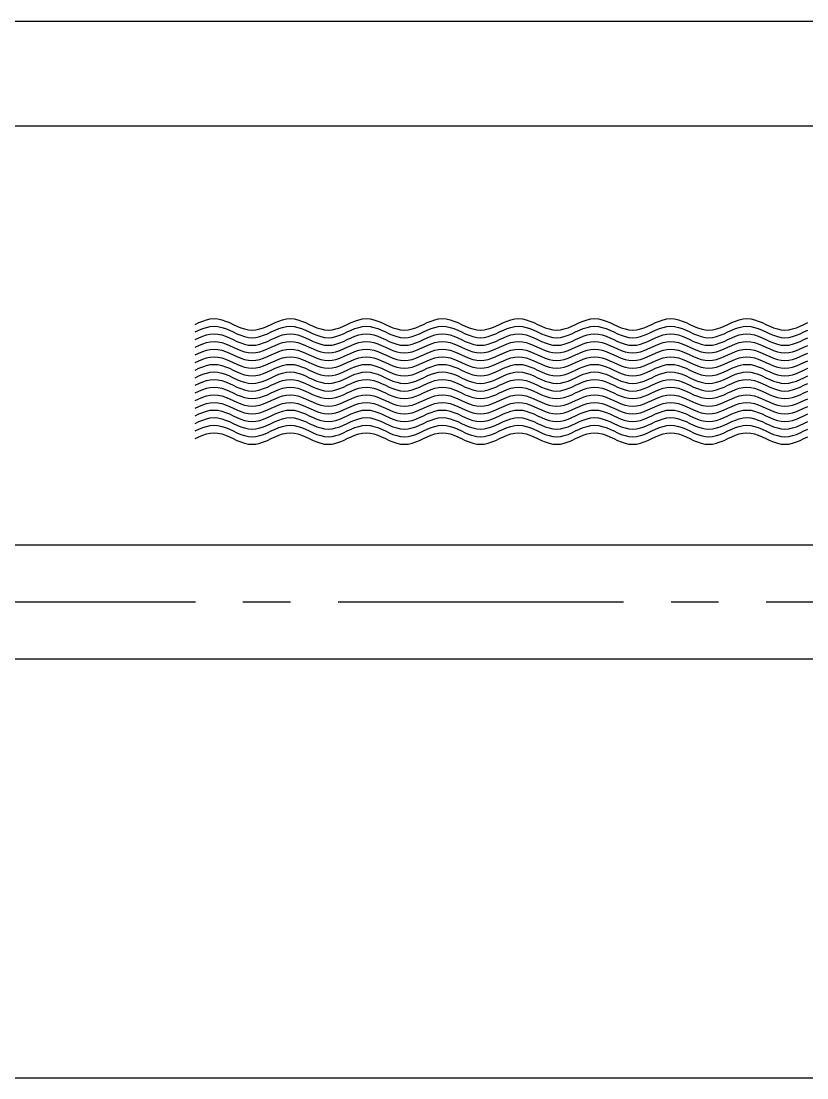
# Model space of a CAD drawing. Header units: millimetres. Extents: x -37 to 615, y -48 to 413.
# Drawn here: x 224.7 to 266, y 234.4 to 289.9 of the extents above; entities that cross this region are included whole.
import ezdxf

# ---------------------------------------------------------------- set-up
doc = ezdxf.new("R2010")
doc.units = ezdxf.units.MM
doc.linetypes.add('CENTER2', pattern=[1.125, 0.75, -0.125, 0.125, -0.125])

msp = doc.modelspace()

# ---------------------------------------------------------------- linework, layer by layer
at = {"color": 0}
for p, q in [((83.815, 289.926), (483.815, 289.926)), ((83.815, 262.426), (483.815, 262.426)), ((83.815, 256.426), (483.815, 256.426)), ((83.815, 234.426), (483.815, 234.426))]:
    msp.add_line(p, q, dxfattribs=at)
msp.add_line((83.815, 284.426), (483.815, 284.426))
at = {"color": 1, "linetype": 'CENTER2', "ltscale": 20}
msp.add_line((83.815, 259.426), (483.815, 259.426), dxfattribs=at)
at = {"color": 7}
for points in [[(233.8, 274), (234, 274.093), (234.2, 274.176), (234.4, 274.243), (234.6, 274.285), (234.8, 274.3), (235, 274.285), (235.2, 274.243), (235.4, 274.176), (235.6, 274.093), (235.8, 274), (236, 273.907), (236.2, 273.824), (236.4, 273.757), (236.6, 273.715), (236.8, 273.7), (237, 273.715), (237.2, 273.757), (237.4, 273.824), (237.6, 273.907), (237.8, 274), (238, 274.093), (238.2, 274.176), (238.4, 274.243), (238.6, 274.285), (238.8, 274.3), (239, 274.285), (239.2, 274.243), (239.4, 274.176), (239.6, 274.093), (239.8, 274), (240, 273.907), (240.2, 273.824), (240.4, 273.757), (240.6, 273.715), (240.8, 273.7), (241, 273.715), (241.2, 273.757), (241.4, 273.824), (241.6, 273.907), (241.8, 274), (242, 274.093), (242.2, 274.176), (242.4, 274.243), (242.6, 274.285), (242.8, 274.3), (243, 274.285), (243.2, 274.243), (243.4, 274.176), (243.6, 274.093), (243.8, 274), (244, 273.907), (244.2, 273.824), (244.4, 273.757), (244.6, 273.715), (244.8, 273.7), (245, 273.715), (245.2, 273.757), (245.4, 273.824), (245.6, 273.907), (245.8, 274), (246, 274.093), (246.2, 274.176), (246.4, 274.243), (246.6, 274.285), (246.8, 274.3), (247, 274.285), (247.2, 274.243), (247.4, 274.176), (247.6, 274.093), (247.8, 274), (248, 273.907), (248.2, 273.824), (248.4, 273.757), (248.6, 273.715), (248.8, 273.7), (249, 273.715), (249.2, 273.757), (249.4, 273.824), (249.6, 273.907), (249.8, 274), (250, 274.093), (250.2, 274.176), (250.4, 274.243), (250.6, 274.285), (250.8, 274.3), (251, 274.285), (251.2, 274.243), (251.4, 274.176), (251.6, 274.093), (251.8, 274), (252, 273.907), (252.2, 273.824), (252.4, 273.757), (252.6, 273.715), (252.8, 273.7), (253, 273.715), (253.2, 273.757), (253.4, 273.824), (253.6, 273.907), (253.8, 274), (254, 274.093), (254.2, 274.176), (254.4, 274.243), (254.6, 274.285), (254.8, 274.3), (255, 274.285), (255.2, 274.243), (255.4, 274.176), (255.6, 274.093), (255.8, 274), (256, 273.907), (256.2, 273.824), (256.4, 273.757), (256.6, 273.715), (256.8, 273.7), (257, 273.715), (257.2, 273.757), (257.4, 273.824), (257.6, 273.907), (257.8, 274), (258, 274.093), (258.2, 274.176), (258.4, 274.243), (258.6, 274.285), (258.8, 274.3), (259, 274.285), (259.2, 274.243), (259.4, 274.176), (259.6, 274.093), (259.8, 274), (260, 273.907), (260.2, 273.824), (260.4, 273.757), (260.6, 273.715), (260.8, 273.7), (261, 273.715), (261.2, 273.757), (261.4, 273.824), (261.6, 273.907), (261.8, 274), (262, 274.093), (262.2, 274.176), (262.4, 274.243), (262.6, 274.285), (262.8, 274.3), (263, 274.285), (263.2, 274.243), (263.4, 274.176), (263.6, 274.093), (263.8, 274), (264, 273.907), (264.2, 273.824), (264.4, 273.757), (264.6, 273.715), (264.8, 273.7), (265, 273.715), (265.2, 273.757), (265.4, 273.824), (265.6, 273.907), (265.8, 274), (266, 274.093)], [(233.8, 273.6), (234, 273.693), (234.2, 273.776), (234.4, 273.843), (234.6, 273.885), (234.8, 273.9), (235, 273.885), (235.2, 273.843), (235.4, 273.776), (235.6, 273.693), (235.8, 273.6), (236, 273.507), (236.2, 273.424), (236.4, 273.357), (236.6, 273.315), (236.8, 273.3), (237, 273.315), (237.2, 273.357), (237.4, 273.424), (237.6, 273.507), (237.8, 273.6), (238, 273.693), (238.2, 273.776), (238.4, 273.843), (238.6, 273.885), (238.8, 273.9), (239, 273.885), (239.2, 273.843), (239.4, 273.776), (239.6, 273.693), (239.8, 273.6), (240, 273.507), (240.2, 273.424), (240.4, 273.357), (240.6, 273.315), (240.8, 273.3), (241, 273.315), (241.2, 273.357), (241.4, 273.424), (241.6, 273.507), (241.8, 273.6), (242, 273.693), (242.2, 273.776), (242.4, 273.843), (242.6, 273.885), (242.8, 273.9), (243, 273.885), (243.2, 273.843), (243.4, 273.776), (243.6, 273.693), (243.8, 273.6), (244, 273.507), (244.2, 273.424), (244.4, 273.357), (244.6, 273.315), (244.8, 273.3), (245, 273.315), (245.2, 273.357), (245.4, 273.424), (245.6, 273.507), (245.8, 273.6), (246, 273.693), (246.2, 273.776), (246.4, 273.843), (246.6, 273.885), (246.8, 273.9), (247, 273.885), (247.2, 273.843), (247.4, 273.776), (247.6, 273.693), (247.8, 273.6), (248, 273.507), (248.2, 273.424), (248.4, 273.357), (248.6, 273.315), (248.8, 273.3), (249, 273.315), (249.2, 273.357), (249.4, 273.424), (249.6, 273.507), (249.8, 273.6), (250, 273.693), (250.2, 273.776), (250.4, 273.843), (250.6, 273.885), (250.8, 273.9), (251, 273.885), (251.2, 273.843), (251.4, 273.776), (251.6, 273.693), (251.8, 273.6), (252, 273.507), (252.2, 273.424), (252.4, 273.357), (252.6, 273.315), (252.8, 273.3), (253, 273.315), (253.2, 273.357), (253.4, 273.424), (253.6, 273.507), (253.8, 273.6), (254, 273.693), (254.2, 273.776), (254.4, 273.843), (254.6, 273.885), (254.8, 273.9), (255, 273.885), (255.2, 273.843), (255.4, 273.776), (255.6, 273.693), (255.8, 273.6), (256, 273.507), (256.2, 273.424), (256.4, 273.357), (256.6, 273.315), (256.8, 273.3), (257, 273.315), (257.2, 273.357), (257.4, 273.424), (257.6, 273.507), (257.8, 273.6), (258, 273.693), (258.2, 273.776), (258.4, 273.843), (258.6, 273.885), (258.8, 273.9), (259, 273.885), (259.2, 273.843), (259.4, 273.776), (259.6, 273.693), (259.8, 273.6), (260, 273.507), (260.2, 273.424), (260.4, 273.357), (260.6, 273.315), (260.8, 273.3), (261, 273.315), (261.2, 273.357), (261.4, 273.424), (261.6, 273.507), (261.8, 273.6), (262, 273.693), (262.2, 273.776), (262.4, 273.843), (262.6, 273.885), (262.8, 273.9), (263, 273.885), (263.2, 273.843), (263.4, 273.776), (263.6, 273.693), (263.8, 273.6), (264, 273.507), (264.2, 273.424), (264.4, 273.357), (264.6, 273.315), (264.8, 273.3), (265, 273.315), (265.2, 273.357), (265.4, 273.424), (265.6, 273.507), (265.8, 273.6), (266, 273.693)], [(233.8, 273.2), (234, 273.293), (234.2, 273.376), (234.4, 273.443), (234.6, 273.485), (234.8, 273.5), (235, 273.485), (235.2, 273.443), (235.4, 273.376), (235.6, 273.293), (235.8, 273.2), (236, 273.107), (236.2, 273.024), (236.4, 272.957), (236.6, 272.915), (236.8, 272.9), (237, 272.915), (237.2, 272.957), (237.4, 273.024), (237.6, 273.107), (237.8, 273.2), (238, 273.293), (238.2, 273.376), (238.4, 273.443), (238.6, 273.485), (238.8, 273.5), (239, 273.485), (239.2, 273.443), (239.4, 273.376), (239.6, 273.293), (239.8, 273.2), (240, 273.107), (240.2, 273.024), (240.4, 272.957), (240.6, 272.915), (240.8, 272.9), (241, 272.915), (241.2, 272.957), (241.4, 273.024), (241.6, 273.107), (241.8, 273.2), (242, 273.293), (242.2, 273.376), (242.4, 273.443), (242.6, 273.485), (242.8, 273.5), (243, 273.485), (243.2, 273.443), (243.4, 273.376), (243.6, 273.293), (243.8, 273.2), (244, 273.107), (244.2, 273.024), (244.4, 272.957), (244.6, 272.915), (244.8, 272.9), (245, 272.915), (245.2, 272.957), (245.4, 273.024), (245.6, 273.107), (245.8, 273.2), (246, 273.293), (246.2, 273.376), (246.4, 273.443), (246.6, 273.485), (246.8, 273.5), (247, 273.485), (247.2, 273.443), (247.4, 273.376), (247.6, 273.293), (247.8, 273.2), (248, 273.107), (248.2, 273.024), (248.4, 272.957), (248.6, 272.915), (248.8, 272.9), (249, 272.915), (249.2, 272.957), (249.4, 273.024), (249.6, 273.107), (249.8, 273.2), (250, 273.293), (250.2, 273.376), (250.4, 273.443), (250.6, 273.485), (250.8, 273.5), (251, 273.485), (251.2, 273.443), (251.4, 273.376), (251.6, 273.293), (251.8, 273.2), (252, 273.107), (252.2, 273.024), (252.4, 272.957), (252.6, 272.915), (252.8, 272.9), (253, 272.915), (253.2, 272.957), (253.4, 273.024), (253.6, 273.107), (253.8, 273.2), (254, 273.293), (254.2, 273.376), (254.4, 273.443), (254.6, 273.485), (254.8, 273.5), (255, 273.485), (255.2, 273.443), (255.4, 273.376), (255.6, 273.293), (255.8, 273.2), (256, 273.107), (256.2, 273.024), (256.4, 272.957), (256.6, 272.915), (256.8, 272.9), (257, 272.915), (257.2, 272.957), (257.4, 273.024), (257.6, 273.107), (257.8, 273.2), (258, 273.293), (258.2, 273.376), (258.4, 273.443), (258.6, 273.485), (258.8, 273.5), (259, 273.485), (259.2, 273.443), (259.4, 273.376), (259.6, 273.293), (259.8, 273.2), (260, 273.107), (260.2, 273.024), (260.4, 272.957), (260.6, 272.915), (260.8, 272.9), (261, 272.915), (261.2, 272.957), (261.4, 273.024), (261.6, 273.107), (261.8, 273.2), (262, 273.293), (262.2, 273.376), (262.4, 273.443), (262.6, 273.485), (262.8, 273.5), (263, 273.485), (263.2, 273.443), (263.4, 273.376), (263.6, 273.293), (263.8, 273.2), (264, 273.107), (264.2, 273.024), (264.4, 272.957), (264.6, 272.915), (264.8, 272.9), (265, 272.915), (265.2, 272.957), (265.4, 273.024), (265.6, 273.107), (265.8, 273.2), (266, 273.293)], [(233.8, 272.8), (234, 272.893), (234.2, 272.976), (234.4, 273.043), (234.6, 273.085), (234.8, 273.1), (235, 273.085), (235.2, 273.043), (235.4, 272.976), (235.6, 272.893), (235.8, 272.8), (236, 272.707), (236.2, 272.624), (236.4, 272.557), (236.6, 272.515), (236.8, 272.5), (237, 272.515), (237.2, 272.557), (237.4, 272.624), (237.6, 272.707), (237.8, 272.8), (238, 272.893), (238.2, 272.976), (238.4, 273.043), (238.6, 273.085), (238.8, 273.1), (239, 273.085), (239.2, 273.043), (239.4, 272.976), (239.6, 272.893), (239.8, 272.8), (240, 272.707), (240.2, 272.624), (240.4, 272.557), (240.6, 272.515), (240.8, 272.5), (241, 272.515), (241.2, 272.557), (241.4, 272.624), (241.6, 272.707), (241.8, 272.8), (242, 272.893), (242.2, 272.976), (242.4, 273.043), (242.6, 273.085), (242.8, 273.1), (243, 273.085), (243.2, 273.043), (243.4, 272.976), (243.6, 272.893), (243.8, 272.8), (244, 272.707), (244.2, 272.624), (244.4, 272.557), (244.6, 272.515), (244.8, 272.5), (245, 272.515), (245.2, 272.557), (245.4, 272.624), (245.6, 272.707), (245.8, 272.8), (246, 272.893), (246.2, 272.976), (246.4, 273.043), (246.6, 273.085), (246.8, 273.1), (247, 273.085), (247.2, 273.043), (247.4, 272.976), (247.6, 272.893), (247.8, 272.8), (248, 272.707), (248.2, 272.624), (248.4, 272.557), (248.6, 272.515), (248.8, 272.5), (249, 272.515), (249.2, 272.557), (249.4, 272.624), (249.6, 272.707), (249.8, 272.8), (250, 272.893), (250.2, 272.976), (250.4, 273.043), (250.6, 273.085), (250.8, 273.1), (251, 273.085), (251.2, 273.043), (251.4, 272.976), (251.6, 272.893), (251.8, 272.8), (252, 272.707), (252.2, 272.624), (252.4, 272.557), (252.6, 272.515), (252.8, 272.5), (253, 272.515), (253.2, 272.557), (253.4, 272.624), (253.6, 272.707), (253.8, 272.8), (254, 272.893), (254.2, 272.976), (254.4, 273.043), (254.6, 273.085), (254.8, 273.1), (255, 273.085), (255.2, 273.043), (255.4, 272.976), (255.6, 272.893), (255.8, 272.8), (256, 272.707), (256.2, 272.624), (256.4, 272.557), (256.6, 272.515), (256.8, 272.5), (257, 272.515), (257.2, 272.557), (257.4, 272.624), (257.6, 272.707), (257.8, 272.8), (258, 272.893), (258.2, 272.976), (258.4, 273.043), (258.6, 273.085), (258.8, 273.1), (259, 273.085), (259.2, 273.043), (259.4, 272.976), (259.6, 272.893), (259.8, 272.8), (260, 272.707), (260.2, 272.624), (260.4, 272.557), (260.6, 272.515), (260.8, 272.5), (261, 272.515), (261.2, 272.557), (261.4, 272.624), (261.6, 272.707), (261.8, 272.8), (262, 272.893), (262.2, 272.976), (262.4, 273.043), (262.6, 273.085), (262.8, 273.1), (263, 273.085), (263.2, 273.043), (263.4, 272.976), (263.6, 272.893), (263.8, 272.8), (264, 272.707), (264.2, 272.624), (264.4, 272.557), (264.6, 272.515), (264.8, 272.5), (265, 272.515), (265.2, 272.557), (265.4, 272.624), (265.6, 272.707), (265.8, 272.8), (266, 272.893)], [(233.8, 272.4), (234, 272.493), (234.2, 272.576), (234.4, 272.643), (234.6, 272.685), (234.8, 272.7), (235, 272.685), (235.2, 272.643), (235.4, 272.576), (235.6, 272.493), (235.8, 272.4), (236, 272.307), (236.2, 272.224), (236.4, 272.157), (236.6, 272.115), (236.8, 272.1), (237, 272.115), (237.2, 272.157), (237.4, 272.224), (237.6, 272.307), (237.8, 272.4), (238, 272.493), (238.2, 272.576), (238.4, 272.643), (238.6, 272.685), (238.8, 272.7), (239, 272.685), (239.2, 272.643), (239.4, 272.576), (239.6, 272.493), (239.8, 272.4), (240, 272.307), (240.2, 272.224), (240.4, 272.157), (240.6, 272.115), (240.8, 272.1), (241, 272.115), (241.2, 272.157), (241.4, 272.224), (241.6, 272.307), (241.8, 272.4), (242, 272.493), (242.2, 272.576), (242.4, 272.643), (242.6, 272.685), (242.8, 272.7), (243, 272.685), (243.2, 272.643), (243.4, 272.576), (243.6, 272.493), (243.8, 272.4), (244, 272.307), (244.2, 272.224), (244.4, 272.157), (244.6, 272.115), (244.8, 272.1), (245, 272.115), (245.2, 272.157), (245.4, 272.224), (245.6, 272.307), (245.8, 272.4), (246, 272.493), (246.2, 272.576), (246.4, 272.643), (246.6, 272.685), (246.8, 272.7), (247, 272.685), (247.2, 272.643), (247.4, 272.576), (247.6, 272.493), (247.8, 272.4), (248, 272.307), (248.2, 272.224), (248.4, 272.157), (248.6, 272.115), (248.8, 272.1), (249, 272.115), (249.2, 272.157), (249.4, 272.224), (249.6, 272.307), (249.8, 272.4), (250, 272.493), (250.2, 272.576), (250.4, 272.643), (250.6, 272.685), (250.8, 272.7), (251, 272.685), (251.2, 272.643), (251.4, 272.576), (251.6, 272.493), (251.8, 272.4), (252, 272.307), (252.2, 272.224), (252.4, 272.157), (252.6, 272.115), (252.8, 272.1), (253, 272.115), (253.2, 272.157), (253.4, 272.224), (253.6, 272.307), (253.8, 272.4), (254, 272.493), (254.2, 272.576), (254.4, 272.643), (254.6, 272.685), (254.8, 272.7), (255, 272.685), (255.2, 272.643), (255.4, 272.576), (255.6, 272.493), (255.8, 272.4), (256, 272.307), (256.2, 272.224), (256.4, 272.157), (256.6, 272.115), (256.8, 272.1), (257, 272.115), (257.2, 272.157), (257.4, 272.224), (257.6, 272.307), (257.8, 272.4), (258, 272.493), (258.2, 272.576), (258.4, 272.643), (258.6, 272.685), (258.8, 272.7), (259, 272.685), (259.2, 272.643), (259.4, 272.576), (259.6, 272.493), (259.8, 272.4), (260, 272.307), (260.2, 272.224), (260.4, 272.157), (260.6, 272.115), (260.8, 272.1), (261, 272.115), (261.2, 272.157), (261.4, 272.224), (261.6, 272.307), (261.8, 272.4), (262, 272.493), (262.2, 272.576), (262.4, 272.643), (262.6, 272.685), (262.8, 272.7), (263, 272.685), (263.2, 272.643), (263.4, 272.576), (263.6, 272.493), (263.8, 272.4), (264, 272.307), (264.2, 272.224), (264.4, 272.157), (264.6, 272.115), (264.8, 272.1), (265, 272.115), (265.2, 272.157), (265.4, 272.224), (265.6, 272.307), (265.8, 272.4), (266, 272.493)], [(233.8, 272), (234, 272.093), (234.2, 272.176), (234.4, 272.243), (234.6, 272.285), (234.8, 272.3), (235, 272.285), (235.2, 272.243), (235.4, 272.176), (235.6, 272.093), (235.8, 272), (236, 271.907), (236.2, 271.824), (236.4, 271.757), (236.6, 271.715), (236.8, 271.7), (237, 271.715), (237.2, 271.757), (237.4, 271.824), (237.6, 271.907), (237.8, 272), (238, 272.093), (238.2, 272.176), (238.4, 272.243), (238.6, 272.285), (238.8, 272.3), (239, 272.285), (239.2, 272.243), (239.4, 272.176), (239.6, 272.093), (239.8, 272), (240, 271.907), (240.2, 271.824), (240.4, 271.757), (240.6, 271.715), (240.8, 271.7), (241, 271.715), (241.2, 271.757), (241.4, 271.824), (241.6, 271.907), (241.8, 272), (242, 272.093), (242.2, 272.176), (242.4, 272.243), (242.6, 272.285), (242.8, 272.3), (243, 272.285), (243.2, 272.243), (243.4, 272.176), (243.6, 272.093), (243.8, 272), (244, 271.907), (244.2, 271.824), (244.4, 271.757), (244.6, 271.715), (244.8, 271.7), (245, 271.715), (245.2, 271.757), (245.4, 271.824), (245.6, 271.907), (245.8, 272), (246, 272.093), (246.2, 272.176), (246.4, 272.243), (246.6, 272.285), (246.8, 272.3), (247, 272.285), (247.2, 272.243), (247.4, 272.176), (247.6, 272.093), (247.8, 272), (248, 271.907), (248.2, 271.824), (248.4, 271.757), (248.6, 271.715), (248.8, 271.7), (249, 271.715), (249.2, 271.757), (249.4, 271.824), (249.6, 271.907), (249.8, 272), (250, 272.093), (250.2, 272.176), (250.4, 272.243), (250.6, 272.285), (250.8, 272.3), (251, 272.285), (251.2, 272.243), (251.4, 272.176), (251.6, 272.093), (251.8, 272), (252, 271.907), (252.2, 271.824), (252.4, 271.757), (252.6, 271.715), (252.8, 271.7), (253, 271.715), (253.2, 271.757), (253.4, 271.824), (253.6, 271.907), (253.8, 272), (254, 272.093), (254.2, 272.176), (254.4, 272.243), (254.6, 272.285), (254.8, 272.3), (255, 272.285), (255.2, 272.243), (255.4, 272.176), (255.6, 272.093), (255.8, 272), (256, 271.907), (256.2, 271.824), (256.4, 271.757), (256.6, 271.715), (256.8, 271.7), (257, 271.715), (257.2, 271.757), (257.4, 271.824), (257.6, 271.907), (257.8, 272), (258, 272.093), (258.2, 272.176), (258.4, 272.243), (258.6, 272.285), (258.8, 272.3), (259, 272.285), (259.2, 272.243), (259.4, 272.176), (259.6, 272.093), (259.8, 272), (260, 271.907), (260.2, 271.824), (260.4, 271.757), (260.6, 271.715), (260.8, 271.7), (261, 271.715), (261.2, 271.757), (261.4, 271.824), (261.6, 271.907), (261.8, 272), (262, 272.093), (262.2, 272.176), (262.4, 272.243), (262.6, 272.285), (262.8, 272.3), (263, 272.285), (263.2, 272.243), (263.4, 272.176), (263.6, 272.093), (263.8, 272), (264, 271.907), (264.2, 271.824), (264.4, 271.757), (264.6, 271.715), (264.8, 271.7), (265, 271.715), (265.2, 271.757), (265.4, 271.824), (265.6, 271.907), (265.8, 272), (266, 272.093)], [(233.8, 271.6), (234, 271.693), (234.2, 271.776), (234.4, 271.843), (234.6, 271.885), (234.8, 271.9), (235, 271.885), (235.2, 271.843), (235.4, 271.776), (235.6, 271.693), (235.8, 271.6), (236, 271.507), (236.2, 271.424), (236.4, 271.357), (236.6, 271.315), (236.8, 271.3), (237, 271.315), (237.2, 271.357), (237.4, 271.424), (237.6, 271.507), (237.8, 271.6), (238, 271.693), (238.2, 271.776), (238.4, 271.843), (238.6, 271.885), (238.8, 271.9), (239, 271.885), (239.2, 271.843), (239.4, 271.776), (239.6, 271.693), (239.8, 271.6), (240, 271.507), (240.2, 271.424), (240.4, 271.357), (240.6, 271.315), (240.8, 271.3), (241, 271.315), (241.2, 271.357), (241.4, 271.424), (241.6, 271.507), (241.8, 271.6), (242, 271.693), (242.2, 271.776), (242.4, 271.843), (242.6, 271.885), (242.8, 271.9), (243, 271.885), (243.2, 271.843), (243.4, 271.776), (243.6, 271.693), (243.8, 271.6), (244, 271.507), (244.2, 271.424), (244.4, 271.357), (244.6, 271.315), (244.8, 271.3), (245, 271.315), (245.2, 271.357), (245.4, 271.424), (245.6, 271.507), (245.8, 271.6), (246, 271.693), (246.2, 271.776), (246.4, 271.843), (246.6, 271.885), (246.8, 271.9), (247, 271.885), (247.2, 271.843), (247.4, 271.776), (247.6, 271.693), (247.8, 271.6), (248, 271.507), (248.2, 271.424), (248.4, 271.357), (248.6, 271.315), (248.8, 271.3), (249, 271.315), (249.2, 271.357), (249.4, 271.424), (249.6, 271.507), (249.8, 271.6), (250, 271.693), (250.2, 271.776), (250.4, 271.843), (250.6, 271.885), (250.8, 271.9), (251, 271.885), (251.2, 271.843), (251.4, 271.776), (251.6, 271.693), (251.8, 271.6), (252, 271.507), (252.2, 271.424), (252.4, 271.357), (252.6, 271.315), (252.8, 271.3), (253, 271.315), (253.2, 271.357), (253.4, 271.424), (253.6, 271.507), (253.8, 271.6), (254, 271.693), (254.2, 271.776), (254.4, 271.843), (254.6, 271.885), (254.8, 271.9), (255, 271.885), (255.2, 271.843), (255.4, 271.776), (255.6, 271.693), (255.8, 271.6), (256, 271.507), (256.2, 271.424), (256.4, 271.357), (256.6, 271.315), (256.8, 271.3), (257, 271.315), (257.2, 271.357), (257.4, 271.424), (257.6, 271.507), (257.8, 271.6), (258, 271.693), (258.2, 271.776), (258.4, 271.843), (258.6, 271.885), (258.8, 271.9), (259, 271.885), (259.2, 271.843), (259.4, 271.776), (259.6, 271.693), (259.8, 271.6), (260, 271.507), (260.2, 271.424), (260.4, 271.357), (260.6, 271.315), (260.8, 271.3), (261, 271.315), (261.2, 271.357), (261.4, 271.424), (261.6, 271.507), (261.8, 271.6), (262, 271.693), (262.2, 271.776), (262.4, 271.843), (262.6, 271.885), (262.8, 271.9), (263, 271.885), (263.2, 271.843), (263.4, 271.776), (263.6, 271.693), (263.8, 271.6), (264, 271.507), (264.2, 271.424), (264.4, 271.357), (264.6, 271.315), (264.8, 271.3), (265, 271.315), (265.2, 271.357), (265.4, 271.424), (265.6, 271.507), (265.8, 271.6), (266, 271.693)], [(233.8, 271.2), (234, 271.293), (234.2, 271.376), (234.4, 271.443), (234.6, 271.485), (234.8, 271.5), (235, 271.485), (235.2, 271.443), (235.4, 271.376), (235.6, 271.293), (235.8, 271.2), (236, 271.107), (236.2, 271.024), (236.4, 270.957), (236.6, 270.915), (236.8, 270.9), (237, 270.915), (237.2, 270.957), (237.4, 271.024), (237.6, 271.107), (237.8, 271.2), (238, 271.293), (238.2, 271.376), (238.4, 271.443), (238.6, 271.485), (238.8, 271.5), (239, 271.485), (239.2, 271.443), (239.4, 271.376), (239.6, 271.293), (239.8, 271.2), (240, 271.107), (240.2, 271.024), (240.4, 270.957), (240.6, 270.915), (240.8, 270.9), (241, 270.915), (241.2, 270.957), (241.4, 271.024), (241.6, 271.107), (241.8, 271.2), (242, 271.293), (242.2, 271.376), (242.4, 271.443), (242.6, 271.485), (242.8, 271.5), (243, 271.485), (243.2, 271.443), (243.4, 271.376), (243.6, 271.293), (243.8, 271.2), (244, 271.107), (244.2, 271.024), (244.4, 270.957), (244.6, 270.915), (244.8, 270.9), (245, 270.915), (245.2, 270.957), (245.4, 271.024), (245.6, 271.107), (245.8, 271.2), (246, 271.293), (246.2, 271.376), (246.4, 271.443), (246.6, 271.485), (246.8, 271.5), (247, 271.485), (247.2, 271.443), (247.4, 271.376), (247.6, 271.293), (247.8, 271.2), (248, 271.107), (248.2, 271.024), (248.4, 270.957), (248.6, 270.915), (248.8, 270.9), (249, 270.915), (249.2, 270.957), (249.4, 271.024), (249.6, 271.107), (249.8, 271.2), (250, 271.293), (250.2, 271.376), (250.4, 271.443), (250.6, 271.485), (250.8, 271.5), (251, 271.485), (251.2, 271.443), (251.4, 271.376), (251.6, 271.293), (251.8, 271.2), (252, 271.107), (252.2, 271.024), (252.4, 270.957), (252.6, 270.915), (252.8, 270.9), (253, 270.915), (253.2, 270.957), (253.4, 271.024), (253.6, 271.107), (253.8, 271.2), (254, 271.293), (254.2, 271.376), (254.4, 271.443), (254.6, 271.485), (254.8, 271.5), (255, 271.485), (255.2, 271.443), (255.4, 271.376), (255.6, 271.293), (255.8, 271.2), (256, 271.107), (256.2, 271.024), (256.4, 270.957), (256.6, 270.915), (256.8, 270.9), (257, 270.915), (257.2, 270.957), (257.4, 271.024), (257.6, 271.107), (257.8, 271.2), (258, 271.293), (258.2, 271.376), (258.4, 271.443), (258.6, 271.485), (258.8, 271.5), (259, 271.485), (259.2, 271.443), (259.4, 271.376), (259.6, 271.293), (259.8, 271.2), (260, 271.107), (260.2, 271.024), (260.4, 270.957), (260.6, 270.915), (260.8, 270.9), (261, 270.915), (261.2, 270.957), (261.4, 271.024), (261.6, 271.107), (261.8, 271.2), (262, 271.293), (262.2, 271.376), (262.4, 271.443), (262.6, 271.485), (262.8, 271.5), (263, 271.485), (263.2, 271.443), (263.4, 271.376), (263.6, 271.293), (263.8, 271.2), (264, 271.107), (264.2, 271.024), (264.4, 270.957), (264.6, 270.915), (264.8, 270.9), (265, 270.915), (265.2, 270.957), (265.4, 271.024), (265.6, 271.107), (265.8, 271.2), (266, 271.293)], [(233.8, 270.8), (234, 270.893), (234.2, 270.976), (234.4, 271.043), (234.6, 271.085), (234.8, 271.1), (235, 271.085), (235.2, 271.043), (235.4, 270.976), (235.6, 270.893), (235.8, 270.8), (236, 270.707), (236.2, 270.624), (236.4, 270.557), (236.6, 270.515), (236.8, 270.5), (237, 270.515), (237.2, 270.557), (237.4, 270.624), (237.6, 270.707), (237.8, 270.8), (238, 270.893), (238.2, 270.976), (238.4, 271.043), (238.6, 271.085), (238.8, 271.1), (239, 271.085), (239.2, 271.043), (239.4, 270.976), (239.6, 270.893), (239.8, 270.8), (240, 270.707), (240.2, 270.624), (240.4, 270.557), (240.6, 270.515), (240.8, 270.5), (241, 270.515), (241.2, 270.557), (241.4, 270.624), (241.6, 270.707), (241.8, 270.8), (242, 270.893), (242.2, 270.976), (242.4, 271.043), (242.6, 271.085), (242.8, 271.1), (243, 271.085), (243.2, 271.043), (243.4, 270.976), (243.6, 270.893), (243.8, 270.8), (244, 270.707), (244.2, 270.624), (244.4, 270.557), (244.6, 270.515), (244.8, 270.5), (245, 270.515), (245.2, 270.557), (245.4, 270.624), (245.6, 270.707), (245.8, 270.8), (246, 270.893), (246.2, 270.976), (246.4, 271.043), (246.6, 271.085), (246.8, 271.1), (247, 271.085), (247.2, 271.043), (247.4, 270.976), (247.6, 270.893), (247.8, 270.8), (248, 270.707), (248.2, 270.624), (248.4, 270.557), (248.6, 270.515), (248.8, 270.5), (249, 270.515), (249.2, 270.557), (249.4, 270.624), (249.6, 270.707), (249.8, 270.8), (250, 270.893), (250.2, 270.976), (250.4, 271.043), (250.6, 271.085), (250.8, 271.1), (251, 271.085), (251.2, 271.043), (251.4, 270.976), (251.6, 270.893), (251.8, 270.8), (252, 270.707), (252.2, 270.624), (252.4, 270.557), (252.6, 270.515), (252.8, 270.5), (253, 270.515), (253.2, 270.557), (253.4, 270.624), (253.6, 270.707), (253.8, 270.8), (254, 270.893), (254.2, 270.976), (254.4, 271.043), (254.6, 271.085), (254.8, 271.1), (255, 271.085), (255.2, 271.043), (255.4, 270.976), (255.6, 270.893), (255.8, 270.8), (256, 270.707), (256.2, 270.624), (256.4, 270.557), (256.6, 270.515), (256.8, 270.5), (257, 270.515), (257.2, 270.557), (257.4, 270.624), (257.6, 270.707), (257.8, 270.8), (258, 270.893), (258.2, 270.976), (258.4, 271.043), (258.6, 271.085), (258.8, 271.1), (259, 271.085), (259.2, 271.043), (259.4, 270.976), (259.6, 270.893), (259.8, 270.8), (260, 270.707), (260.2, 270.624), (260.4, 270.557), (260.6, 270.515), (260.8, 270.5), (261, 270.515), (261.2, 270.557), (261.4, 270.624), (261.6, 270.707), (261.8, 270.8), (262, 270.893), (262.2, 270.976), (262.4, 271.043), (262.6, 271.085), (262.8, 271.1), (263, 271.085), (263.2, 271.043), (263.4, 270.976), (263.6, 270.893), (263.8, 270.8), (264, 270.707), (264.2, 270.624), (264.4, 270.557), (264.6, 270.515), (264.8, 270.5), (265, 270.515), (265.2, 270.557), (265.4, 270.624), (265.6, 270.707), (265.8, 270.8), (266, 270.893)], [(233.8, 270.4), (234, 270.493), (234.2, 270.576), (234.4, 270.643), (234.6, 270.685), (234.8, 270.7), (235, 270.685), (235.2, 270.643), (235.4, 270.576), (235.6, 270.493), (235.8, 270.4), (236, 270.307), (236.2, 270.224), (236.4, 270.157), (236.6, 270.115), (236.8, 270.1), (237, 270.115), (237.2, 270.157), (237.4, 270.224), (237.6, 270.307), (237.8, 270.4), (238, 270.493), (238.2, 270.576), (238.4, 270.643), (238.6, 270.685), (238.8, 270.7), (239, 270.685), (239.2, 270.643), (239.4, 270.576), (239.6, 270.493), (239.8, 270.4), (240, 270.307), (240.2, 270.224), (240.4, 270.157), (240.6, 270.115), (240.8, 270.1), (241, 270.115), (241.2, 270.157), (241.4, 270.224), (241.6, 270.307), (241.8, 270.4), (242, 270.493), (242.2, 270.576), (242.4, 270.643), (242.6, 270.685), (242.8, 270.7), (243, 270.685), (243.2, 270.643), (243.4, 270.576), (243.6, 270.493), (243.8, 270.4), (244, 270.307), (244.2, 270.224), (244.4, 270.157), (244.6, 270.115), (244.8, 270.1), (245, 270.115), (245.2, 270.157), (245.4, 270.224), (245.6, 270.307), (245.8, 270.4), (246, 270.493), (246.2, 270.576), (246.4, 270.643), (246.6, 270.685), (246.8, 270.7), (247, 270.685), (247.2, 270.643), (247.4, 270.576), (247.6, 270.493), (247.8, 270.4), (248, 270.307), (248.2, 270.224), (248.4, 270.157), (248.6, 270.115), (248.8, 270.1), (249, 270.115), (249.2, 270.157), (249.4, 270.224), (249.6, 270.307), (249.8, 270.4), (250, 270.493), (250.2, 270.576), (250.4, 270.643), (250.6, 270.685), (250.8, 270.7), (251, 270.685), (251.2, 270.643), (251.4, 270.576), (251.6, 270.493), (251.8, 270.4), (252, 270.307), (252.2, 270.224), (252.4, 270.157), (252.6, 270.115), (252.8, 270.1), (253, 270.115), (253.2, 270.157), (253.4, 270.224), (253.6, 270.307), (253.8, 270.4), (254, 270.493), (254.2, 270.576), (254.4, 270.643), (254.6, 270.685), (254.8, 270.7), (255, 270.685), (255.2, 270.643), (255.4, 270.576), (255.6, 270.493), (255.8, 270.4), (256, 270.307), (256.2, 270.224), (256.4, 270.157), (256.6, 270.115), (256.8, 270.1), (257, 270.115), (257.2, 270.157), (257.4, 270.224), (257.6, 270.307), (257.8, 270.4), (258, 270.493), (258.2, 270.576), (258.4, 270.643), (258.6, 270.685), (258.8, 270.7), (259, 270.685), (259.2, 270.643), (259.4, 270.576), (259.6, 270.493), (259.8, 270.4), (260, 270.307), (260.2, 270.224), (260.4, 270.157), (260.6, 270.115), (260.8, 270.1), (261, 270.115), (261.2, 270.157), (261.4, 270.224), (261.6, 270.307), (261.8, 270.4), (262, 270.493), (262.2, 270.576), (262.4, 270.643), (262.6, 270.685), (262.8, 270.7), (263, 270.685), (263.2, 270.643), (263.4, 270.576), (263.6, 270.493), (263.8, 270.4), (264, 270.307), (264.2, 270.224), (264.4, 270.157), (264.6, 270.115), (264.8, 270.1), (265, 270.115), (265.2, 270.157), (265.4, 270.224), (265.6, 270.307), (265.8, 270.4), (266, 270.493)], [(233.8, 270), (234, 270.093), (234.2, 270.176), (234.4, 270.243), (234.6, 270.285), (234.8, 270.3), (235, 270.285), (235.2, 270.243), (235.4, 270.176), (235.6, 270.093), (235.8, 270), (236, 269.907), (236.2, 269.824), (236.4, 269.757), (236.6, 269.715), (236.8, 269.7), (237, 269.715), (237.2, 269.757), (237.4, 269.824), (237.6, 269.907), (237.8, 270), (238, 270.093), (238.2, 270.176), (238.4, 270.243), (238.6, 270.285), (238.8, 270.3), (239, 270.285), (239.2, 270.243), (239.4, 270.176), (239.6, 270.093), (239.8, 270), (240, 269.907), (240.2, 269.824), (240.4, 269.757), (240.6, 269.715), (240.8, 269.7), (241, 269.715), (241.2, 269.757), (241.4, 269.824), (241.6, 269.907), (241.8, 270), (242, 270.093), (242.2, 270.176), (242.4, 270.243), (242.6, 270.285), (242.8, 270.3), (243, 270.285), (243.2, 270.243), (243.4, 270.176), (243.6, 270.093), (243.8, 270), (244, 269.907), (244.2, 269.824), (244.4, 269.757), (244.6, 269.715), (244.8, 269.7), (245, 269.715), (245.2, 269.757), (245.4, 269.824), (245.6, 269.907), (245.8, 270), (246, 270.093), (246.2, 270.176), (246.4, 270.243), (246.6, 270.285), (246.8, 270.3), (247, 270.285), (247.2, 270.243), (247.4, 270.176), (247.6, 270.093), (247.8, 270), (248, 269.907), (248.2, 269.824), (248.4, 269.757), (248.6, 269.715), (248.8, 269.7), (249, 269.715), (249.2, 269.757), (249.4, 269.824), (249.6, 269.907), (249.8, 270), (250, 270.093), (250.2, 270.176), (250.4, 270.243), (250.6, 270.285), (250.8, 270.3), (251, 270.285), (251.2, 270.243), (251.4, 270.176), (251.6, 270.093), (251.8, 270), (252, 269.907), (252.2, 269.824), (252.4, 269.757), (252.6, 269.715), (252.8, 269.7), (253, 269.715), (253.2, 269.757), (253.4, 269.824), (253.6, 269.907), (253.8, 270), (254, 270.093), (254.2, 270.176), (254.4, 270.243), (254.6, 270.285), (254.8, 270.3), (255, 270.285), (255.2, 270.243), (255.4, 270.176), (255.6, 270.093), (255.8, 270), (256, 269.907), (256.2, 269.824), (256.4, 269.757), (256.6, 269.715), (256.8, 269.7), (257, 269.715), (257.2, 269.757), (257.4, 269.824), (257.6, 269.907), (257.8, 270), (258, 270.093), (258.2, 270.176), (258.4, 270.243), (258.6, 270.285), (258.8, 270.3), (259, 270.285), (259.2, 270.243), (259.4, 270.176), (259.6, 270.093), (259.8, 270), (260, 269.907), (260.2, 269.824), (260.4, 269.757), (260.6, 269.715), (260.8, 269.7), (261, 269.715), (261.2, 269.757), (261.4, 269.824), (261.6, 269.907), (261.8, 270), (262, 270.093), (262.2, 270.176), (262.4, 270.243), (262.6, 270.285), (262.8, 270.3), (263, 270.285), (263.2, 270.243), (263.4, 270.176), (263.6, 270.093), (263.8, 270), (264, 269.907), (264.2, 269.824), (264.4, 269.757), (264.6, 269.715), (264.8, 269.7), (265, 269.715), (265.2, 269.757), (265.4, 269.824), (265.6, 269.907), (265.8, 270), (266, 270.093)], [(233.8, 269.6), (234, 269.693), (234.2, 269.776), (234.4, 269.843), (234.6, 269.885), (234.8, 269.9), (235, 269.885), (235.2, 269.843), (235.4, 269.776), (235.6, 269.693), (235.8, 269.6), (236, 269.507), (236.2, 269.424), (236.4, 269.357), (236.6, 269.315), (236.8, 269.3), (237, 269.315), (237.2, 269.357), (237.4, 269.424), (237.6, 269.507), (237.8, 269.6), (238, 269.693), (238.2, 269.776), (238.4, 269.843), (238.6, 269.885), (238.8, 269.9), (239, 269.885), (239.2, 269.843), (239.4, 269.776), (239.6, 269.693), (239.8, 269.6), (240, 269.507), (240.2, 269.424), (240.4, 269.357), (240.6, 269.315), (240.8, 269.3), (241, 269.315), (241.2, 269.357), (241.4, 269.424), (241.6, 269.507), (241.8, 269.6), (242, 269.693), (242.2, 269.776), (242.4, 269.843), (242.6, 269.885), (242.8, 269.9), (243, 269.885), (243.2, 269.843), (243.4, 269.776), (243.6, 269.693), (243.8, 269.6), (244, 269.507), (244.2, 269.424), (244.4, 269.357), (244.6, 269.315), (244.8, 269.3), (245, 269.315), (245.2, 269.357), (245.4, 269.424), (245.6, 269.507), (245.8, 269.6), (246, 269.693), (246.2, 269.776), (246.4, 269.843), (246.6, 269.885), (246.8, 269.9), (247, 269.885), (247.2, 269.843), (247.4, 269.776), (247.6, 269.693), (247.8, 269.6), (248, 269.507), (248.2, 269.424), (248.4, 269.357), (248.6, 269.315), (248.8, 269.3), (249, 269.315), (249.2, 269.357), (249.4, 269.424), (249.6, 269.507), (249.8, 269.6), (250, 269.693), (250.2, 269.776), (250.4, 269.843), (250.6, 269.885), (250.8, 269.9), (251, 269.885), (251.2, 269.843), (251.4, 269.776), (251.6, 269.693), (251.8, 269.6), (252, 269.507), (252.2, 269.424), (252.4, 269.357), (252.6, 269.315), (252.8, 269.3), (253, 269.315), (253.2, 269.357), (253.4, 269.424), (253.6, 269.507), (253.8, 269.6), (254, 269.693), (254.2, 269.776), (254.4, 269.843), (254.6, 269.885), (254.8, 269.9), (255, 269.885), (255.2, 269.843), (255.4, 269.776), (255.6, 269.693), (255.8, 269.6), (256, 269.507), (256.2, 269.424), (256.4, 269.357), (256.6, 269.315), (256.8, 269.3), (257, 269.315), (257.2, 269.357), (257.4, 269.424), (257.6, 269.507), (257.8, 269.6), (258, 269.693), (258.2, 269.776), (258.4, 269.843), (258.6, 269.885), (258.8, 269.9), (259, 269.885), (259.2, 269.843), (259.4, 269.776), (259.6, 269.693), (259.8, 269.6), (260, 269.507), (260.2, 269.424), (260.4, 269.357), (260.6, 269.315), (260.8, 269.3), (261, 269.315), (261.2, 269.357), (261.4, 269.424), (261.6, 269.507), (261.8, 269.6), (262, 269.693), (262.2, 269.776), (262.4, 269.843), (262.6, 269.885), (262.8, 269.9), (263, 269.885), (263.2, 269.843), (263.4, 269.776), (263.6, 269.693), (263.8, 269.6), (264, 269.507), (264.2, 269.424), (264.4, 269.357), (264.6, 269.315), (264.8, 269.3), (265, 269.315), (265.2, 269.357), (265.4, 269.424), (265.6, 269.507), (265.8, 269.6), (266, 269.693)], [(233.8, 269.2), (234, 269.293), (234.2, 269.376), (234.4, 269.443), (234.6, 269.485), (234.8, 269.5), (235, 269.485), (235.2, 269.443), (235.4, 269.376), (235.6, 269.293), (235.8, 269.2), (236, 269.107), (236.2, 269.024), (236.4, 268.957), (236.6, 268.915), (236.8, 268.9), (237, 268.915), (237.2, 268.957), (237.4, 269.024), (237.6, 269.107), (237.8, 269.2), (238, 269.293), (238.2, 269.376), (238.4, 269.443), (238.6, 269.485), (238.8, 269.5), (239, 269.485), (239.2, 269.443), (239.4, 269.376), (239.6, 269.293), (239.8, 269.2), (240, 269.107), (240.2, 269.024), (240.4, 268.957), (240.6, 268.915), (240.8, 268.9), (241, 268.915), (241.2, 268.957), (241.4, 269.024), (241.6, 269.107), (241.8, 269.2), (242, 269.293), (242.2, 269.376), (242.4, 269.443), (242.6, 269.485), (242.8, 269.5), (243, 269.485), (243.2, 269.443), (243.4, 269.376), (243.6, 269.293), (243.8, 269.2), (244, 269.107), (244.2, 269.024), (244.4, 268.957), (244.6, 268.915), (244.8, 268.9), (245, 268.915), (245.2, 268.957), (245.4, 269.024), (245.6, 269.107), (245.8, 269.2), (246, 269.293), (246.2, 269.376), (246.4, 269.443), (246.6, 269.485), (246.8, 269.5), (247, 269.485), (247.2, 269.443), (247.4, 269.376), (247.6, 269.293), (247.8, 269.2), (248, 269.107), (248.2, 269.024), (248.4, 268.957), (248.6, 268.915), (248.8, 268.9), (249, 268.915), (249.2, 268.957), (249.4, 269.024), (249.6, 269.107), (249.8, 269.2), (250, 269.293), (250.2, 269.376), (250.4, 269.443), (250.6, 269.485), (250.8, 269.5), (251, 269.485), (251.2, 269.443), (251.4, 269.376), (251.6, 269.293), (251.8, 269.2), (252, 269.107), (252.2, 269.024), (252.4, 268.957), (252.6, 268.915), (252.8, 268.9), (253, 268.915), (253.2, 268.957), (253.4, 269.024), (253.6, 269.107), (253.8, 269.2), (254, 269.293), (254.2, 269.376), (254.4, 269.443), (254.6, 269.485), (254.8, 269.5), (255, 269.485), (255.2, 269.443), (255.4, 269.376), (255.6, 269.293), (255.8, 269.2), (256, 269.107), (256.2, 269.024), (256.4, 268.957), (256.6, 268.915), (256.8, 268.9), (257, 268.915), (257.2, 268.957), (257.4, 269.024), (257.6, 269.107), (257.8, 269.2), (258, 269.293), (258.2, 269.376), (258.4, 269.443), (258.6, 269.485), (258.8, 269.5), (259, 269.485), (259.2, 269.443), (259.4, 269.376), (259.6, 269.293), (259.8, 269.2), (260, 269.107), (260.2, 269.024), (260.4, 268.957), (260.6, 268.915), (260.8, 268.9), (261, 268.915), (261.2, 268.957), (261.4, 269.024), (261.6, 269.107), (261.8, 269.2), (262, 269.293), (262.2, 269.376), (262.4, 269.443), (262.6, 269.485), (262.8, 269.5), (263, 269.485), (263.2, 269.443), (263.4, 269.376), (263.6, 269.293), (263.8, 269.2), (264, 269.107), (264.2, 269.024), (264.4, 268.957), (264.6, 268.915), (264.8, 268.9), (265, 268.915), (265.2, 268.957), (265.4, 269.024), (265.6, 269.107), (265.8, 269.2), (266, 269.293)], [(233.8, 268.8), (234, 268.893), (234.2, 268.976), (234.4, 269.043), (234.6, 269.085), (234.8, 269.1), (235, 269.085), (235.2, 269.043), (235.4, 268.976), (235.6, 268.893), (235.8, 268.8), (236, 268.707), (236.2, 268.624), (236.4, 268.557), (236.6, 268.515), (236.8, 268.5), (237, 268.515), (237.2, 268.557), (237.4, 268.624), (237.6, 268.707), (237.8, 268.8), (238, 268.893), (238.2, 268.976), (238.4, 269.043), (238.6, 269.085), (238.8, 269.1), (239, 269.085), (239.2, 269.043), (239.4, 268.976), (239.6, 268.893), (239.8, 268.8), (240, 268.707), (240.2, 268.624), (240.4, 268.557), (240.6, 268.515), (240.8, 268.5), (241, 268.515), (241.2, 268.557), (241.4, 268.624), (241.6, 268.707), (241.8, 268.8), (242, 268.893), (242.2, 268.976), (242.4, 269.043), (242.6, 269.085), (242.8, 269.1), (243, 269.085), (243.2, 269.043), (243.4, 268.976), (243.6, 268.893), (243.8, 268.8), (244, 268.707), (244.2, 268.624), (244.4, 268.557), (244.6, 268.515), (244.8, 268.5), (245, 268.515), (245.2, 268.557), (245.4, 268.624), (245.6, 268.707), (245.8, 268.8), (246, 268.893), (246.2, 268.976), (246.4, 269.043), (246.6, 269.085), (246.8, 269.1), (247, 269.085), (247.2, 269.043), (247.4, 268.976), (247.6, 268.893), (247.8, 268.8), (248, 268.707), (248.2, 268.624), (248.4, 268.557), (248.6, 268.515), (248.8, 268.5), (249, 268.515), (249.2, 268.557), (249.4, 268.624), (249.6, 268.707), (249.8, 268.8), (250, 268.893), (250.2, 268.976), (250.4, 269.043), (250.6, 269.085), (250.8, 269.1), (251, 269.085), (251.2, 269.043), (251.4, 268.976), (251.6, 268.893), (251.8, 268.8), (252, 268.707), (252.2, 268.624), (252.4, 268.557), (252.6, 268.515), (252.8, 268.5), (253, 268.515), (253.2, 268.557), (253.4, 268.624), (253.6, 268.707), (253.8, 268.8), (254, 268.893), (254.2, 268.976), (254.4, 269.043), (254.6, 269.085), (254.8, 269.1), (255, 269.085), (255.2, 269.043), (255.4, 268.976), (255.6, 268.893), (255.8, 268.8), (256, 268.707), (256.2, 268.624), (256.4, 268.557), (256.6, 268.515), (256.8, 268.5), (257, 268.515), (257.2, 268.557), (257.4, 268.624), (257.6, 268.707), (257.8, 268.8), (258, 268.893), (258.2, 268.976), (258.4, 269.043), (258.6, 269.085), (258.8, 269.1), (259, 269.085), (259.2, 269.043), (259.4, 268.976), (259.6, 268.893), (259.8, 268.8), (260, 268.707), (260.2, 268.624), (260.4, 268.557), (260.6, 268.515), (260.8, 268.5), (261, 268.515), (261.2, 268.557), (261.4, 268.624), (261.6, 268.707), (261.8, 268.8), (262, 268.893), (262.2, 268.976), (262.4, 269.043), (262.6, 269.085), (262.8, 269.1), (263, 269.085), (263.2, 269.043), (263.4, 268.976), (263.6, 268.893), (263.8, 268.8), (264, 268.707), (264.2, 268.624), (264.4, 268.557), (264.6, 268.515), (264.8, 268.5), (265, 268.515), (265.2, 268.557), (265.4, 268.624), (265.6, 268.707), (265.8, 268.8), (266, 268.893)], [(233.8, 268.4), (234, 268.493), (234.2, 268.576), (234.4, 268.643), (234.6, 268.685), (234.8, 268.7), (235, 268.685), (235.2, 268.643), (235.4, 268.576), (235.6, 268.493), (235.8, 268.4), (236, 268.307), (236.2, 268.224), (236.4, 268.157), (236.6, 268.115), (236.8, 268.1), (237, 268.115), (237.2, 268.157), (237.4, 268.224), (237.6, 268.307), (237.8, 268.4), (238, 268.493), (238.2, 268.576), (238.4, 268.643), (238.6, 268.685), (238.8, 268.7), (239, 268.685), (239.2, 268.643), (239.4, 268.576), (239.6, 268.493), (239.8, 268.4), (240, 268.307), (240.2, 268.224), (240.4, 268.157), (240.6, 268.115), (240.8, 268.1), (241, 268.115), (241.2, 268.157), (241.4, 268.224), (241.6, 268.307), (241.8, 268.4), (242, 268.493), (242.2, 268.576), (242.4, 268.643), (242.6, 268.685), (242.8, 268.7), (243, 268.685), (243.2, 268.643), (243.4, 268.576), (243.6, 268.493), (243.8, 268.4), (244, 268.307), (244.2, 268.224), (244.4, 268.157), (244.6, 268.115), (244.8, 268.1), (245, 268.115), (245.2, 268.157), (245.4, 268.224), (245.6, 268.307), (245.8, 268.4), (246, 268.493), (246.2, 268.576), (246.4, 268.643), (246.6, 268.685), (246.8, 268.7), (247, 268.685), (247.2, 268.643), (247.4, 268.576), (247.6, 268.493), (247.8, 268.4), (248, 268.307), (248.2, 268.224), (248.4, 268.157), (248.6, 268.115), (248.8, 268.1), (249, 268.115), (249.2, 268.157), (249.4, 268.224), (249.6, 268.307), (249.8, 268.4), (250, 268.493), (250.2, 268.576), (250.4, 268.643), (250.6, 268.685), (250.8, 268.7), (251, 268.685), (251.2, 268.643), (251.4, 268.576), (251.6, 268.493), (251.8, 268.4), (252, 268.307), (252.2, 268.224), (252.4, 268.157), (252.6, 268.115), (252.8, 268.1), (253, 268.115), (253.2, 268.157), (253.4, 268.224), (253.6, 268.307), (253.8, 268.4), (254, 268.493), (254.2, 268.576), (254.4, 268.643), (254.6, 268.685), (254.8, 268.7), (255, 268.685), (255.2, 268.643), (255.4, 268.576), (255.6, 268.493), (255.8, 268.4), (256, 268.307), (256.2, 268.224), (256.4, 268.157), (256.6, 268.115), (256.8, 268.1), (257, 268.115), (257.2, 268.157), (257.4, 268.224), (257.6, 268.307), (257.8, 268.4), (258, 268.493), (258.2, 268.576), (258.4, 268.643), (258.6, 268.685), (258.8, 268.7), (259, 268.685), (259.2, 268.643), (259.4, 268.576), (259.6, 268.493), (259.8, 268.4), (260, 268.307), (260.2, 268.224), (260.4, 268.157), (260.6, 268.115), (260.8, 268.1), (261, 268.115), (261.2, 268.157), (261.4, 268.224), (261.6, 268.307), (261.8, 268.4), (262, 268.493), (262.2, 268.576), (262.4, 268.643), (262.6, 268.685), (262.8, 268.7), (263, 268.685), (263.2, 268.643), (263.4, 268.576), (263.6, 268.493), (263.8, 268.4), (264, 268.307), (264.2, 268.224), (264.4, 268.157), (264.6, 268.115), (264.8, 268.1), (265, 268.115), (265.2, 268.157), (265.4, 268.224), (265.6, 268.307), (265.8, 268.4), (266, 268.493)], [(233.8, 268), (234, 268.093), (234.2, 268.176), (234.4, 268.243), (234.6, 268.285), (234.8, 268.3), (235, 268.285), (235.2, 268.243), (235.4, 268.176), (235.6, 268.093), (235.8, 268), (236, 267.907), (236.2, 267.824), (236.4, 267.757), (236.6, 267.715), (236.8, 267.7), (237, 267.715), (237.2, 267.757), (237.4, 267.824), (237.6, 267.907), (237.8, 268), (238, 268.093), (238.2, 268.176), (238.4, 268.243), (238.6, 268.285), (238.8, 268.3), (239, 268.285), (239.2, 268.243), (239.4, 268.176), (239.6, 268.093), (239.8, 268), (240, 267.907), (240.2, 267.824), (240.4, 267.757), (240.6, 267.715), (240.8, 267.7), (241, 267.715), (241.2, 267.757), (241.4, 267.824), (241.6, 267.907), (241.8, 268), (242, 268.093), (242.2, 268.176), (242.4, 268.243), (242.6, 268.285), (242.8, 268.3), (243, 268.285), (243.2, 268.243), (243.4, 268.176), (243.6, 268.093), (243.8, 268), (244, 267.907), (244.2, 267.824), (244.4, 267.757), (244.6, 267.715), (244.8, 267.7), (245, 267.715), (245.2, 267.757), (245.4, 267.824), (245.6, 267.907), (245.8, 268), (246, 268.093), (246.2, 268.176), (246.4, 268.243), (246.6, 268.285), (246.8, 268.3), (247, 268.285), (247.2, 268.243), (247.4, 268.176), (247.6, 268.093), (247.8, 268), (248, 267.907), (248.2, 267.824), (248.4, 267.757), (248.6, 267.715), (248.8, 267.7), (249, 267.715), (249.2, 267.757), (249.4, 267.824), (249.6, 267.907), (249.8, 268), (250, 268.093), (250.2, 268.176), (250.4, 268.243), (250.6, 268.285), (250.8, 268.3), (251, 268.285), (251.2, 268.243), (251.4, 268.176), (251.6, 268.093), (251.8, 268), (252, 267.907), (252.2, 267.824), (252.4, 267.757), (252.6, 267.715), (252.8, 267.7), (253, 267.715), (253.2, 267.757), (253.4, 267.824), (253.6, 267.907), (253.8, 268), (254, 268.093), (254.2, 268.176), (254.4, 268.243), (254.6, 268.285), (254.8, 268.3), (255, 268.285), (255.2, 268.243), (255.4, 268.176), (255.6, 268.093), (255.8, 268), (256, 267.907), (256.2, 267.824), (256.4, 267.757), (256.6, 267.715), (256.8, 267.7), (257, 267.715), (257.2, 267.757), (257.4, 267.824), (257.6, 267.907), (257.8, 268), (258, 268.093), (258.2, 268.176), (258.4, 268.243), (258.6, 268.285), (258.8, 268.3), (259, 268.285), (259.2, 268.243), (259.4, 268.176), (259.6, 268.093), (259.8, 268), (260, 267.907), (260.2, 267.824), (260.4, 267.757), (260.6, 267.715), (260.8, 267.7), (261, 267.715), (261.2, 267.757), (261.4, 267.824), (261.6, 267.907), (261.8, 268), (262, 268.093), (262.2, 268.176), (262.4, 268.243), (262.6, 268.285), (262.8, 268.3), (263, 268.285), (263.2, 268.243), (263.4, 268.176), (263.6, 268.093), (263.8, 268), (264, 267.907), (264.2, 267.824), (264.4, 267.757), (264.6, 267.715), (264.8, 267.7), (265, 267.715), (265.2, 267.757), (265.4, 267.824), (265.6, 267.907), (265.8, 268), (266, 268.093)]]:
    msp.add_lwpolyline(points, dxfattribs=at)

doc.saveas('drawing.dxf')
